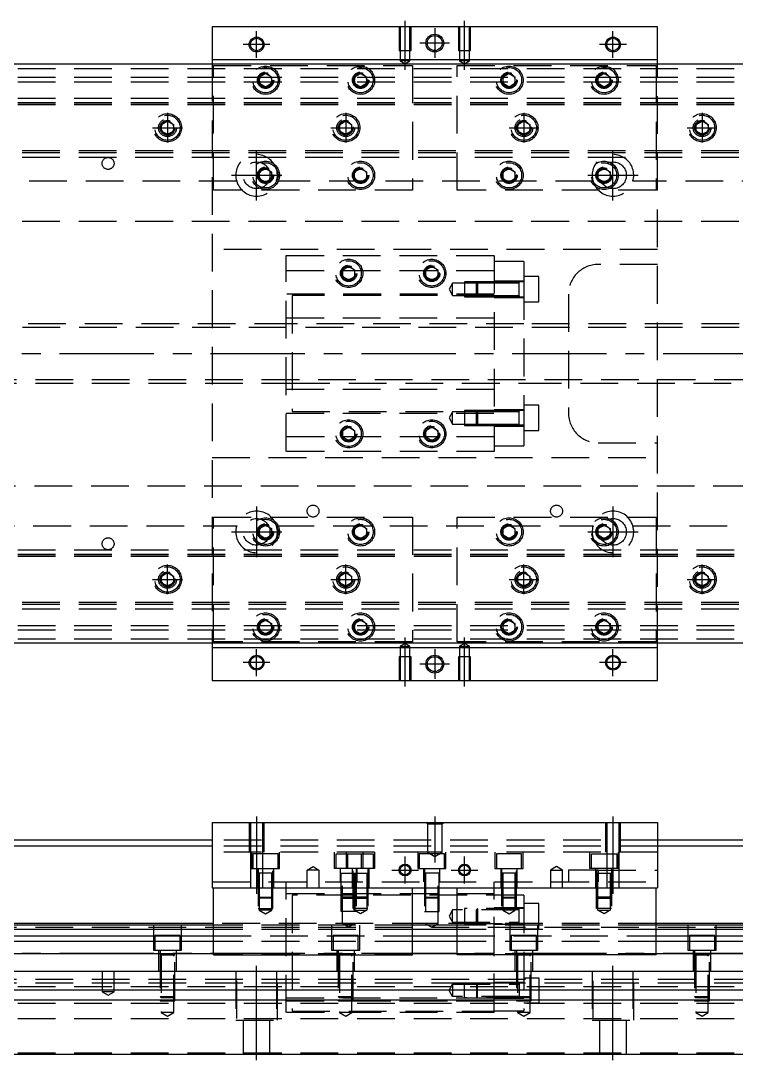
# Model space of a CAD drawing. Extents: x -13 to 930, y -265 to 112.
# Drawn here: x 227.6 to 468.5, y -237.8 to 112 of the extents above; entities that cross this region are included whole.
import ezdxf

# ---------------------------------------------------------------- set-up
doc = ezdxf.new("R2010")
doc.units = 0
doc.linetypes.add('CENTER', pattern=[50.8, 31.75, -6.35, 6.35, -6.35])
doc.linetypes.add('DASHED', pattern=[19.05, 12.7, -6.35])
doc.layers.get('0').update_dxf_attribs({"linetype": 'CONTINUOUS'})
doc.layers.add('CENTER', color=1, linetype='CENTER')

msp = doc.modelspace()

# ---------------------------------------------------------------- linework, layer by layer
at = {"color": 7, "linetype": 'CONTINUOUS'}
for p, q in [((442, 110), (292, 110)), ((292, 110), (292, 99)), ((442, 99), (442, 110)), ((292, 99), (442, 99)), ((292, 99), (292, 97.5)), ((442, 97.5), (442, 99)), ((3, 97.5), (731, 97.5)), ((731, -97.5), (3, -97.5)), ((292, -97.5), (292, -99)), ((442, -99), (442, -97.5)), ((442, -99), (292, -99)), ((292, -99), (292, -110)), ((442, -110), (442, -99)), ((292, -110), (442, -110)), ((292, -157.79), (292, -179.79)), ((292, -157.79), (442, -157.79)), ((442, -157.79), (442, -179.79)), ((292, -163.79), (3, -163.79)), ((731, -163.79), (442, -163.79)), ((292, -165.79), (11, -165.79)), ((723, -165.79), (442, -165.79)), ((292, -179.79), (442, -179.79)), ((292.5, -202.29), (292.5, -179.79)), ((359.5, -202.29), (359.5, -179.79)), ((374.5, -202.29), (374.5, -179.79)), ((441.5, -202.29), (441.5, -179.79)), ((292.5, -192.29), (17, -192.29)), ((292.5, -191.79), (45, -191.79)), ((374.5, -192.29), (359.5, -192.29)), ((660, -191.79), (441.5, -191.79)), ((717, -192.29), (441.5, -192.29)), ((292.5, -193.829608), (17, -193.829608)), ((374.5, -193.829608), (359.5, -193.829608)), ((717, -193.829608), (441.5, -193.829608)), ((17, -195.950392), (292.5, -195.950392)), ((292.5, -197.860532), (17, -197.860532)), ((359.5, -195.950392), (374.5, -195.950392)), ((374.5, -197.860532), (359.5, -197.860532)), ((441.5, -195.950392), (717, -195.950392)), ((717, -197.860532), (441.5, -197.860532)), ((292.5, -201.971934), (17, -201.971934)), ((292.5, -202.29), (359.5, -202.29)), ((374.5, -201.971934), (359.5, -201.971934)), ((441.5, -202.29), (374.5, -202.29)), ((717, -201.971934), (441.5, -201.971934)), ((17, -207.79), (717, -207.79)), ((17, -214.09), (717, -214.09)), ((17, -217.49), (717, -217.49)), ((17, -235.79), (717, -235.79))]:
    msp.add_line(p, q, dxfattribs=at)
at = {"color": 3, "linetype": 'DASHED'}
for p, q in [((355.000006, 110), (355.000006, 102)), ((355.35, 110), (355.35, 102)), ((358.65, 102), (358.65, 110)), ((358.999994, 102), (358.999994, 110)), ((375.000006, 110), (375.000006, 102)), ((375.35, 110), (375.35, 102)), ((378.65, 102), (378.65, 110)), ((378.999994, 102), (378.999994, 110)), ((355.000006, 102), (358.999994, 102)), ((355.35, 102), (355.35, 98.5)), ((358.65, 98.5), (358.65, 102)), ((375.000006, 102), (378.999994, 102)), ((375.35, 102), (375.35, 98.5)), ((378.65, 98.5), (378.65, 102)), ((358.65, 98.5), (355.35, 98.5)), ((355.35, 98.5), (357, 97.547372)), ((357, 97.547372), (358.65, 98.5)), ((378.65, 98.5), (375.35, 98.5)), ((375.35, 98.5), (377, 97.547372)), ((377, 97.547372), (378.65, 98.5)), ((17, 96), (717, 96)), ((292, 97.5), (292, -97.5)), ((292.5, 97), (359.5, 97)), ((292.5, 55), (292.5, 97)), ((359.5, 97), (359.5, 55)), ((374.5, 55), (374.5, 97)), ((374.5, 97), (441.5, 97)), ((441.5, 97), (441.5, 55)), ((442, -97.5), (442, 97.5)), ((17, 93), (717, 93)), ((17, 91.5), (717, 91.5)), ((307.5, 92), (307.512884, 92.253488)), ((308, 93.1547), (310, 94.309402)), ((308, 90.8453), (308, 93.1547)), ((310, 94.309402), (312, 93.1547)), ((312, 93.1547), (312, 90.8453)), ((340, 93.1547), (342, 94.309402)), ((340, 90.8453), (340, 93.1547)), ((342, 94.309402), (344, 93.1547)), ((344, 93.1547), (344, 90.8453)), ((344.483582, 92.286038), (344.5, 92)), ((390, 93.1547), (392, 94.309402)), ((390, 90.8453), (390, 93.1547)), ((392, 94.309402), (394, 93.1547)), ((394, 93.1547), (394, 90.8453)), ((394.483582, 92.286038), (394.5, 92)), ((422, 93.1547), (424, 94.309402)), ((422, 90.8453), (422, 93.1547)), ((424, 94.309402), (426, 93.1547)), ((426, 93.1547), (426, 90.8453)), ((426.483582, 92.286038), (426.5, 92)), ((310, 89.690598), (308, 90.8453)), ((312, 90.8453), (310, 89.690598)), ((342, 89.690598), (340, 90.8453)), ((344, 90.8453), (342, 89.690598)), ((392, 89.690598), (390, 90.8453)), ((394, 90.8453), (392, 89.690598)), ((424, 89.690598), (422, 90.8453)), ((426, 90.8453), (424, 89.690598)), ((17, 86), (717, 86)), ((17, 84.460392), (717, 84.460392)), ((17, 84.403994), (717, 84.403994)), ((17, 83.8), (717, 83.8)), ((275, 77.1547), (277, 78.309402)), ((275, 74.8453), (275, 77.1547)), ((277, 78.309402), (279, 77.1547)), ((279, 77.1547), (279, 74.8453)), ((335, 77.1547), (337, 78.309402)), ((335, 74.8453), (335, 77.1547)), ((337, 78.309402), (339, 77.1547)), ((339, 77.1547), (339, 74.8453)), ((395, 77.1547), (397, 78.309402)), ((395, 74.8453), (395, 77.1547)), ((397, 78.309402), (399, 77.1547)), ((399, 77.1547), (399, 74.8453)), ((455, 77.1547), (457, 78.309402)), ((455, 74.8453), (455, 77.1547)), ((457, 78.309402), (459, 77.1547)), ((459, 77.1547), (459, 74.8453)), ((274.5, 76), (274.534018, 76.411016)), ((277, 73.690598), (275, 74.8453)), ((279, 74.8453), (277, 73.690598)), ((337, 73.690598), (335, 74.8453)), ((339, 74.8453), (337, 73.690598)), ((339.483582, 76.286038), (339.5, 76)), ((397, 73.690598), (395, 74.8453)), ((399, 74.8453), (397, 73.690598)), ((399.483582, 76.286038), (399.5, 76)), ((454.5, 76), (454.534018, 76.411016)), ((457, 73.690598), (455, 74.8453)), ((459, 74.8453), (457, 73.690598)), ((717, 68.2), (17, 68.2)), ((717, 67.596006), (17, 67.596006)), ((717, 67.539608), (17, 67.539608)), ((717, 66), (17, 66)), ((308, 61.1547), (310, 62.309402)), ((308, 58.8453), (308, 61.1547)), ((310, 62.309402), (312, 61.1547)), ((312, 61.1547), (312, 58.8453)), ((312.483582, 60.286038), (312.5, 60)), ((339.5, 60), (339.518502, 60.303588)), ((340, 61.1547), (342, 62.309402)), ((340, 58.8453), (340, 61.1547)), ((342, 62.309402), (344, 61.1547)), ((344, 61.1547), (344, 58.8453)), ((390, 61.1547), (392, 62.309402)), ((390, 58.8453), (390, 61.1547)), ((392, 62.309402), (394, 61.1547)), ((394, 61.1547), (394, 58.8453)), ((394.483582, 60.286038), (394.5, 60)), ((421.5, 60), (421.512884, 60.253488)), ((422, 61.1547), (424, 62.309402)), ((422, 58.8453), (422, 61.1547)), ((424, 62.309402), (426, 61.1547)), ((426, 61.1547), (426, 58.8453)), ((300.291796, 58), (193.708204, 58)), ((310, 57.690598), (308, 58.8453)), ((312, 58.8453), (310, 57.690598)), ((420.291796, 58), (313.708204, 58)), ((342, 57.690598), (340, 58.8453)), ((344, 58.8453), (342, 57.690598)), ((392, 57.690598), (390, 58.8453)), ((394, 58.8453), (392, 57.690598)), ((424, 57.690598), (422, 58.8453)), ((426, 58.8453), (424, 57.690598)), ((540.291796, 58), (433.708204, 58)), ((359.5, 55), (292.5, 55)), ((441.5, 55), (374.5, 55)), ((717, 44.5), (22.640312, 44.5)), ((442, 35), (292, 35)), ((317, 33), (387, 33)), ((317, -33), (317, 33)), ((387, 33), (387, -33)), ((317, 28), (387, 28)), ((336, 28.1547), (338, 29.309402)), ((336, 25.8453), (336, 28.1547)), ((338, 29.309402), (340, 28.1547)), ((340, 28.1547), (340, 25.8453)), ((364, 28.1547), (366, 29.309402)), ((364, 25.8453), (364, 28.1547)), ((366, 29.309402), (368, 28.1547)), ((368, 28.1547), (368, 25.8453)), ((397, 31), (387, 31)), ((397, 31), (397, 24.098756)), ((442, 30), (422, 30)), ((335.5, 27), (335.518502, 27.303588)), ((338, 24.690598), (336, 25.8453)), ((340, 25.8453), (338, 24.690598)), ((366, 24.690598), (364, 25.8453)), ((368, 25.8453), (366, 24.690598)), ((368.483582, 27.286038), (368.5, 27)), ((402, 25.900636), (397, 25.900636)), ((402, 17.400636), (402, 25.900636)), ((373, 23.750636), (371.787564, 21.650636)), ((371.787564, 21.650636), (373, 19.550636)), ((373, 19.550636), (373, 23.750636)), ((377, 23.750636), (373, 23.750636)), ((377, 24.15063), (377, 19.15064)), ((381.39998, 24.15063), (377, 24.15063)), ((380.99998, 23.750636), (377, 23.750636)), ((381.4, 24.150636), (381, 23.750636)), ((381, 19.550636), (381, 23.750636)), ((387, 23.750636), (381, 23.750636)), ((387, 23.750636), (381, 23.750636)), ((381.4, 24.150636), (381.4, 19.150636)), ((387, 24.150636), (381.4, 24.150636)), ((387, 24.15063), (381.4, 24.15063)), ((397, 24.400636), (387, 24.400636)), ((397, 24.098756), (387, 24.098756)), ((395.405, 24.150636), (387.00002, 24.150636)), ((395.4, 23.750636), (387.00002, 23.750636)), ((397, 24.150636), (395.395, 24.150636)), ((395.4, 19.15063), (395.4, 24.15064)), ((395.4, 19.15063), (395.4, 24.15064)), ((395.4, 23.893236), (395.4, 24.150636)), ((395.4, 24.150636), (395.4, 23.893186)), ((397, 24.098756), (397, -24.098756)), ((387, 20), (317, 20)), ((319, 19.5), (319, -19.5)), ((387, 19.5), (319, 19.5)), ((373, 19.550636), (377, 19.550636)), ((377, 19.550636), (380.99998, 19.550636)), ((377, 19.15064), (381.39998, 19.15064)), ((381, 19.550636), (387, 19.550636)), ((381, 19.550636), (381.4, 19.150636)), ((381, 19.550636), (387, 19.550636)), ((381.4, 19.15064), (387, 19.15064)), ((381.4, 19.150636), (387, 19.150636)), ((387, 18.900636), (397, 18.900636)), ((387.00002, 19.550636), (395.4, 19.550636)), ((387.00002, 19.150636), (395.405, 19.150636)), ((395.395, 19.150636), (397, 19.150636)), ((395.4, 19.408102), (395.4, 19.150636)), ((395.4, 19.150636), (395.4, 19.408084)), ((412, 20), (412, -20)), ((397, 17.400636), (402, 17.400636)), ((317, 12), (387, 12)), ((318.99998, 10), (42, 10)), ((660, 8.75), (42, 8.75)), ((397, 10), (319, 10)), ((397, 10), (319, 10)), ((397, 9.999994), (319, 9.999994)), ((660.005, 10), (397.00002, 10)), ((42, -8.75), (660, -8.75)), ((42, -10), (318.99998, -10)), ((319, -9.999994), (397, -9.999994)), ((319, -10), (397, -10)), ((319, -10), (397, -10)), ((397.00002, -10), (660.005, -10)), ((317, -12), (387, -12)), ((402, -17.400636), (397, -17.400636)), ((402, -25.900636), (402, -17.400636)), ((317, -20), (387, -20)), ((319, -19.5), (387, -19.5)), ((373, -19.550636), (371.787564, -21.650636)), ((373, -23.750636), (373, -19.550636)), ((377, -19.550636), (373, -19.550636)), ((377, -19.15064), (377, -24.15063)), ((381.39998, -19.15064), (377, -19.15064)), ((380.99998, -19.550636), (377, -19.550636)), ((381.4, -19.150636), (381, -19.550636)), ((381, -23.750636), (381, -19.550636)), ((387, -19.550636), (381, -19.550636)), ((387, -19.550636), (381, -19.550636)), ((381.4, -19.150636), (381.4, -24.150636)), ((387, -19.150636), (381.4, -19.150636)), ((387, -19.15064), (381.4, -19.15064)), ((397, -18.900636), (387, -18.900636)), ((395.405, -19.150636), (387.00002, -19.150636)), ((395.4, -19.550636), (387.00002, -19.550636)), ((397, -19.150636), (395.395, -19.150636)), ((395.4, -24.15064), (395.4, -19.15063)), ((395.4, -24.15064), (395.4, -19.15063)), ((395.4, -19.550636), (395.4, -19.15063)), ((395.4, -19.408034), (395.4, -19.150636)), ((395.4, -19.150636), (395.4, -19.408084)), ((371.787564, -21.650636), (373, -23.750636)), ((373, -23.750636), (377, -23.750636)), ((377, -23.750636), (380.99998, -23.750636)), ((377, -24.15063), (381.39998, -24.15063)), ((381, -23.750636), (387, -23.750636)), ((381, -23.750636), (381.4, -24.150636)), ((381, -23.750636), (387, -23.750636)), ((381.4, -24.15063), (387, -24.15063)), ((381.4, -24.150636), (387, -24.150636)), ((397, -24.098756), (387, -24.098756)), ((387, -24.400636), (397, -24.400636)), ((387.00002, -23.750636), (395.4, -23.750636)), ((387.00002, -24.150636), (395.405, -24.150636)), ((395.395, -24.150636), (397, -24.150636)), ((395.4, -24.15064), (395.4, -23.750636)), ((395.4, -23.893168), (395.4, -24.150636)), ((395.4, -24.150636), (395.4, -23.893186)), ((397, -24.098756), (397, -31)), ((335.5, -27), (335.518502, -26.696412)), ((336, -25.8453), (338, -24.690598)), ((336, -28.1547), (336, -25.8453)), ((338, -24.690598), (340, -25.8453)), ((340, -25.8453), (340, -28.1547)), ((364, -25.8453), (366, -24.690598)), ((364, -28.1547), (364, -25.8453)), ((366, -24.690598), (368, -25.8453)), ((368, -25.8453), (368, -28.1547)), ((368.483582, -26.713962), (368.5, -27)), ((397, -25.900636), (402, -25.900636)), ((387, -28), (317, -28)), ((338, -29.309402), (336, -28.1547)), ((340, -28.1547), (338, -29.309402)), ((366, -29.309402), (364, -28.1547)), ((368, -28.1547), (366, -29.309402)), ((387, -31), (397, -31)), ((422, -30), (442, -30)), ((387, -33), (317, -33)), ((292, -35), (442, -35)), ((22.640312, -44.5), (717, -44.5)), ((292.5, -97), (292.5, -55)), ((292.5, -55), (359.5, -55)), ((359.5, -55), (359.5, -97)), ((374.5, -55), (441.5, -55)), ((374.5, -97), (374.5, -55)), ((441.5, -55), (441.5, -97)), ((193.708204, -58), (300.291796, -58)), ((308, -58.8453), (310, -57.690598)), ((308, -61.1547), (308, -58.8453)), ((310, -57.690598), (312, -58.8453)), ((312, -58.8453), (312, -61.1547)), ((313.708204, -58), (420.291796, -58)), ((340, -58.8453), (342, -57.690598)), ((340, -61.1547), (340, -58.8453)), ((342, -57.690598), (344, -58.8453)), ((344, -58.8453), (344, -61.1547)), ((390, -58.8453), (392, -57.690598)), ((390, -61.1547), (390, -58.8453)), ((392, -57.690598), (394, -58.8453)), ((394, -58.8453), (394, -61.1547)), ((422, -58.8453), (424, -57.690598)), ((422, -61.1547), (422, -58.8453)), ((424, -57.690598), (426, -58.8453)), ((426, -58.8453), (426, -61.1547)), ((433.708204, -58), (540.291796, -58)), ((310, -62.309402), (308, -61.1547)), ((312, -61.1547), (310, -62.309402)), ((312.483582, -59.713962), (312.5, -60)), ((339.5, -60), (339.512884, -59.746512)), ((342, -62.309402), (340, -61.1547)), ((344, -61.1547), (342, -62.309402)), ((392, -62.309402), (390, -61.1547)), ((394, -61.1547), (392, -62.309402)), ((394.483582, -59.713962), (394.5, -60)), ((421.5, -60), (421.512884, -59.746512)), ((424, -62.309402), (422, -61.1547)), ((426, -61.1547), (424, -62.309402)), ((17, -66), (717, -66)), ((17, -67.539608), (717, -67.539608)), ((17, -67.596006), (717, -67.596006)), ((17, -68.2), (717, -68.2)), ((275, -74.8453), (277, -73.690598)), ((275, -77.1547), (275, -74.8453)), ((277, -73.690598), (279, -74.8453)), ((279, -74.8453), (279, -77.1547)), ((279.483582, -75.713962), (279.5, -76)), ((334.5, -76), (334.534018, -75.588984)), ((335, -74.8453), (337, -73.690598)), ((335, -77.1547), (335, -74.8453)), ((337, -73.690598), (339, -74.8453)), ((339, -74.8453), (339, -77.1547)), ((395, -74.8453), (397, -73.690598)), ((395, -77.1547), (395, -74.8453)), ((397, -73.690598), (399, -74.8453)), ((399, -74.8453), (399, -77.1547)), ((399.483582, -75.713962), (399.5, -76)), ((455, -74.8453), (457, -73.690598)), ((455, -77.1547), (455, -74.8453)), ((457, -73.690598), (459, -74.8453)), ((459, -74.8453), (459, -77.1547)), ((459.483582, -75.713962), (459.5, -76)), ((277, -78.309402), (275, -77.1547)), ((279, -77.1547), (277, -78.309402)), ((337, -78.309402), (335, -77.1547)), ((339, -77.1547), (337, -78.309402)), ((397, -78.309402), (395, -77.1547)), ((399, -77.1547), (397, -78.309402)), ((457, -78.309402), (455, -77.1547)), ((459, -77.1547), (457, -78.309402)), ((717, -83.8), (17, -83.8)), ((717, -84.403994), (17, -84.403994)), ((717, -84.460392), (17, -84.460392)), ((717, -86), (17, -86)), ((308, -90.8453), (310, -89.690598)), ((308, -93.1547), (308, -90.8453)), ((310, -89.690598), (312, -90.8453)), ((312, -90.8453), (312, -93.1547)), ((340, -90.8453), (342, -89.690598)), ((340, -93.1547), (340, -90.8453)), ((342, -89.690598), (344, -90.8453)), ((344, -90.8453), (344, -93.1547)), ((390, -90.8453), (392, -89.690598)), ((390, -93.1547), (390, -90.8453)), ((392, -89.690598), (394, -90.8453)), ((394, -90.8453), (394, -93.1547)), ((422, -90.8453), (424, -89.690598)), ((422, -93.1547), (422, -90.8453)), ((424, -89.690598), (426, -90.8453)), ((426, -90.8453), (426, -93.1547)), ((17, -91.5), (717, -91.5)), ((17, -93), (717, -93)), ((310, -94.309402), (308, -93.1547)), ((312, -93.1547), (310, -94.309402)), ((312.483582, -91.713962), (312.5, -92)), ((339.5, -92), (339.518502, -91.696412)), ((342, -94.309402), (340, -93.1547)), ((344, -93.1547), (342, -94.309402)), ((389.5, -92), (389.518502, -91.696412)), ((392, -94.309402), (390, -93.1547)), ((394, -93.1547), (392, -94.309402)), ((421.5, -92), (421.512884, -91.746512)), ((424, -94.309402), (422, -93.1547)), ((426, -93.1547), (424, -94.309402)), ((17, -96), (717, -96)), ((359.5, -97), (292.5, -97)), ((357, -97.547372), (355.35, -98.5)), ((358.65, -98.5), (357, -97.547372)), ((441.5, -97), (374.5, -97)), ((377, -97.547372), (375.35, -98.5)), ((378.65, -98.5), (377, -97.547372)), ((355.35, -98.5), (358.65, -98.5)), ((355.35, -98.5), (355.35, -102)), ((358.65, -102), (358.65, -98.5)), ((375.35, -98.5), (378.65, -98.5)), ((375.35, -98.5), (375.35, -102)), ((378.65, -102), (378.65, -98.5)), ((358.999994, -102), (355.000006, -102)), ((355.000006, -102), (355.000006, -110)), ((355.35, -102), (355.35, -110)), ((358.65, -110), (358.65, -102)), ((358.999994, -110), (358.999994, -102)), ((378.999994, -102), (375.000006, -102)), ((375.000006, -102), (375.000006, -110)), ((375.35, -102), (375.35, -110)), ((378.65, -110), (378.65, -102)), ((378.999994, -110), (378.999994, -102)), ((304.500006, -157.79), (304.500006, -167.79)), ((304.9, -157.79), (304.9, -167.79)), ((309.1, -167.79), (309.1, -157.79)), ((309.499994, -167.79), (309.499994, -157.79)), ((364.5, -158.29), (364, -157.79)), ((364.5, -158.29), (364.5, -167.79)), ((364.5, -158.29), (369.5, -158.29)), ((369.5, -158.29), (370, -157.79)), ((369.5, -167.79), (369.5, -158.29)), ((424.500006, -157.79), (424.500006, -167.79)), ((424.9, -157.79), (424.9, -167.79)), ((429.1, -167.79), (429.1, -157.79)), ((429.499994, -167.79), (429.499994, -157.79)), ((442, -163.79), (292, -163.79)), ((442, -165.79), (292, -165.79)), ((442, -167.79), (292, -167.79)), ((304.9, -167.79), (304.9, -179.79)), ((305.25, -167.79), (305.25, -173.29)), ((309.1, -179.79), (309.1, -167.79)), ((314.75, -173.29), (314.75, -167.79)), ((333.25, -173.29), (333.25, -167.79)), ((337.25, -173.29), (337.25, -167.79)), ((342.75, -167.79), (342.75, -173.29)), ((346.75, -167.79), (346.75, -173.29)), ((361.25, -167.79), (361.25, -173.29)), ((369.5, -167.79), (364.5, -167.79)), ((364.5, -167.79), (367, -169.233376)), ((367, -169.233376), (369.5, -167.79)), ((370.75, -173.29), (370.75, -167.79)), ((387.25, -167.79), (387.25, -173.29)), ((396.75, -173.29), (396.75, -167.79)), ((419.25, -173.29), (419.25, -167.79)), ((424.9, -167.79), (424.9, -179.79)), ((428.75, -167.79), (428.75, -173.29)), ((429.1, -179.79), (429.1, -167.79)), ((314.25, -168.29), (305.75, -168.29)), ((305.75, -168.29), (305.75, -173.29)), ((314.25, -173.29), (314.25, -168.29)), ((333.75, -168.29), (342.25, -168.29)), ((333.75, -173.29), (333.75, -168.29)), ((337.75, -168.29), (346.25, -168.29)), ((337.75, -173.29), (337.75, -168.29)), ((342.25, -168.29), (342.25, -173.29)), ((346.25, -168.29), (346.25, -173.29)), ((370.25, -168.29), (361.75, -168.29)), ((361.75, -168.29), (361.75, -173.29)), ((370.25, -173.29), (370.25, -168.29)), ((396.25, -168.29), (387.75, -168.29)), ((387.75, -168.29), (387.75, -173.29)), ((396.25, -173.29), (396.25, -168.29)), ((419.75, -168.29), (428.25, -168.29)), ((419.75, -173.29), (419.75, -168.29)), ((428.25, -168.29), (428.25, -173.29)), ((305.25, -173.29), (314.75, -173.29)), ((307.25, -173.29), (307.25, -179.79)), ((312.500006, -174.89), (307.499994, -174.89)), ((307.500006, -173.29), (307.500006, -186.79)), ((307.9, -174.89), (307.9, -187.29)), ((312.1, -187.29), (312.1, -174.89)), ((312.499994, -186.79), (312.499994, -173.29)), ((312.75, -179.79), (312.75, -173.29)), ((324, -173.79), (326, -172.6353)), ((326, -173.79), (324, -173.79)), ((324, -179.79), (324, -173.79)), ((326, -172.6353), (328, -173.79)), ((328, -173.79), (326, -173.79)), ((328, -173.79), (328, -179.79)), ((342.75, -173.29), (333.25, -173.29)), ((335.25, -177.79), (335.25, -173.29)), ((335.499994, -174.89), (340.500006, -174.89)), ((335.500006, -187.79), (335.500006, -173.29)), ((335.9, -191.79), (335.9, -174.89)), ((346.75, -173.29), (337.25, -173.29)), ((339.25, -179.79), (339.25, -173.29)), ((339.499994, -174.89), (344.500006, -174.89)), ((339.500006, -186.79), (339.500006, -173.29)), ((339.9, -187.29), (339.9, -174.89)), ((340.1, -174.89), (340.1, -191.79)), ((340.499994, -173.29), (340.499994, -187.79)), ((340.75, -173.29), (340.75, -177.79)), ((344.1, -174.89), (344.1, -187.29)), ((344.499994, -173.29), (344.499994, -186.79)), ((344.75, -173.29), (344.75, -179.79)), ((361.25, -173.29), (370.75, -173.29)), ((363.25, -173.29), (363.25, -177.79)), ((368.500006, -174.89), (363.499994, -174.89)), ((363.500006, -173.29), (363.500006, -187.79)), ((363.9, -174.89), (363.9, -191.79)), ((368.1, -191.79), (368.1, -174.89)), ((368.499994, -187.79), (368.499994, -173.29)), ((368.75, -177.79), (368.75, -173.29)), ((387.25, -173.29), (396.75, -173.29)), ((389.25, -173.29), (389.25, -179.79)), ((394.500006, -174.89), (389.499994, -174.89)), ((389.500006, -173.29), (389.500006, -186.79)), ((389.9, -174.89), (389.9, -187.29)), ((394.1, -187.29), (394.1, -174.89)), ((394.499994, -186.79), (394.499994, -173.29)), ((394.75, -179.79), (394.75, -173.29)), ((408, -172.6353), (406, -173.79)), ((406, -173.79), (408, -173.79)), ((406, -173.79), (406, -179.79)), ((410, -173.79), (408, -172.6353)), ((408, -173.79), (410, -173.79)), ((410, -179.79), (410, -173.79)), ((412, -173.79), (412, -177.79)), ((422, -173.79), (412, -173.79)), ((428.75, -173.29), (419.25, -173.29)), ((421.25, -179.79), (421.25, -173.29)), ((421.499994, -174.89), (426.500006, -174.89)), ((421.500006, -186.79), (421.500006, -173.29)), ((421.9, -187.29), (421.9, -174.89)), ((422, -173.79), (442, -173.79)), ((422, -177.79), (422, -173.79)), ((422, -173.79), (422, -177.79)), ((426.1, -174.89), (426.1, -187.29)), ((426.499994, -173.29), (426.499994, -186.79)), ((426.75, -173.29), (426.75, -179.79)), ((292, -177.79), (442, -177.79)), ((317, -179.79), (317, -177.79)), ((387, -179.79), (387, -177.79)), ((317, -221.79), (317, -179.79)), ((387, -181.79), (317, -181.79)), ((387, -221.79), (387, -179.79)), ((307.5, -182.89), (312.5, -182.89)), ((307.5, -182.89), (307.9, -183.29)), ((312.1, -183.29), (307.9, -183.29)), ((312.1, -183.29), (312.5, -182.89)), ((397, -182.29), (319, -182.29)), ((319, -182.29), (319, -221.29)), ((340.5, -182.89), (335.5, -182.89)), ((335.9, -183.29), (335.5, -182.89)), ((335.9, -183.29), (340.1, -183.29)), ((344.5, -182.89), (339.5, -182.89)), ((339.9, -183.29), (339.5, -182.89)), ((339.9, -183.29), (344.1, -183.29)), ((340.5, -182.89), (340.1, -183.29)), ((344.5, -182.89), (344.1, -183.29)), ((363.5, -182.89), (368.5, -182.89)), ((363.5, -182.89), (363.9, -183.29)), ((368.1, -183.29), (363.9, -183.29)), ((368.1, -183.29), (368.5, -182.89)), ((387, -221.29), (387, -182.29)), ((389.5, -182.89), (394.5, -182.89)), ((389.5, -182.89), (389.9, -183.29)), ((394.1, -183.29), (389.9, -183.29)), ((394.1, -183.29), (394.5, -182.89)), ((397, -182.29), (397, -221.29)), ((402, -185.04), (397, -185.04)), ((402, -193.54), (402, -185.04)), ((426.5, -182.89), (421.5, -182.89)), ((421.9, -183.29), (421.5, -182.89)), ((421.9, -183.29), (426.1, -183.29)), ((426.5, -182.89), (426.1, -183.29)), ((307.500006, -186.79), (312.499994, -186.79)), ((312.1, -187.29), (307.9, -187.29)), ((307.9, -187.29), (310, -188.502436)), ((310, -188.502436), (312.1, -187.29)), ((340.499994, -187.79), (335.500006, -187.79)), ((344.499994, -186.79), (339.500006, -186.79)), ((339.9, -187.29), (344.1, -187.29)), ((342, -188.502436), (339.9, -187.29)), ((344.1, -187.29), (342, -188.502436)), ((363.500006, -187.79), (368.499994, -187.79)), ((373, -187.19), (371.787564, -189.29)), ((373, -191.39), (373, -187.19)), ((395.4, -187.19), (373, -187.19)), ((377, -186.790006), (377, -191.789994)), ((397, -186.790006), (377, -186.790006)), ((381.4, -186.79), (381, -187.19)), ((381, -191.39), (381, -187.19)), ((381.4, -186.79), (381.4, -191.79)), ((397, -186.54), (387, -186.54)), ((389.500006, -186.79), (394.499994, -186.79)), ((394.1, -187.29), (389.9, -187.29)), ((389.9, -187.29), (392, -188.502436)), ((392, -188.502436), (394.1, -187.29)), ((395.4, -191.790006), (395.4, -186.789994)), ((426.499994, -186.79), (421.500006, -186.79)), ((421.9, -187.29), (426.1, -187.29)), ((424, -188.502436), (421.9, -187.29)), ((426.1, -187.29), (424, -188.502436)), ((272.25, -192.29), (272.25, -200.79)), ((281.75, -200.79), (281.75, -192.29)), ((441.5, -191.79), (292.5, -191.79)), ((359.5, -192.29), (292.5, -192.29)), ((332.25, -192.29), (332.25, -200.79)), ((335.9, -191.79), (340.1, -191.79)), ((338, -193.002436), (335.9, -191.79)), ((340.1, -191.79), (338, -193.002436)), ((341.75, -200.79), (341.75, -192.29)), ((368.1, -191.79), (363.9, -191.79)), ((363.9, -191.79), (366, -193.002436)), ((366, -193.002436), (368.1, -191.79)), ((371.787564, -189.29), (373, -191.39)), ((373, -191.39), (395.4, -191.39)), ((441.5, -192.29), (374.5, -192.29)), ((377, -191.789994), (397, -191.789994)), ((381, -191.39), (381.4, -191.79)), ((387, -192.04), (397, -192.04)), ((392.25, -192.29), (392.25, -200.79)), ((401.75, -200.79), (401.75, -192.29)), ((452.25, -192.29), (452.25, -200.79)), ((461.75, -200.79), (461.75, -192.29)), ((42, -193.04), (660, -193.04)), ((281.25, -195.79), (272.75, -195.79)), ((272.75, -195.79), (272.75, -200.79)), ((281.25, -200.79), (281.25, -195.79)), ((359.5, -193.829608), (292.5, -193.829608)), ((341.25, -195.79), (332.75, -195.79)), ((332.75, -195.79), (332.75, -200.79)), ((341.25, -200.79), (341.25, -195.79)), ((441.5, -193.829608), (374.5, -193.829608)), ((401.25, -195.79), (392.75, -195.79)), ((392.75, -195.79), (392.75, -200.79)), ((397, -193.54), (402, -193.54)), ((401.25, -200.79), (401.25, -195.79)), ((461.25, -195.79), (452.75, -195.79)), ((452.75, -195.79), (452.75, -200.79)), ((461.25, -200.79), (461.25, -195.79)), ((292.5, -195.950392), (359.5, -195.950392)), ((359.5, -197.860532), (292.5, -197.860532)), ((374.5, -195.950392), (441.5, -195.950392)), ((441.5, -197.860532), (374.5, -197.860532)), ((272.25, -200.79), (281.75, -200.79)), ((274, -200.79), (274, -207.79)), ((279.500006, -202.39), (274.499994, -202.39)), ((274.500006, -200.79), (274.500006, -217.49)), ((274.9, -202.39), (274.9, -221.79)), ((279.1, -221.79), (279.1, -202.39)), ((279.499994, -217.49), (279.499994, -200.79)), ((280, -207.79), (280, -200.79)), ((359.5, -201.971934), (292.5, -201.971934)), ((332.25, -200.79), (341.75, -200.79)), ((334, -200.79), (334, -207.79)), ((339.500006, -202.39), (334.499994, -202.39)), ((334.500006, -200.79), (334.500006, -217.49)), ((334.9, -202.39), (334.9, -221.79)), ((339.1, -221.79), (339.1, -202.39)), ((339.499994, -217.49), (339.499994, -200.79)), ((340, -207.79), (340, -200.79)), ((441.5, -201.971934), (374.5, -201.971934)), ((392.25, -200.79), (401.75, -200.79)), ((394, -200.79), (394, -207.79)), ((399.500006, -202.39), (394.499994, -202.39)), ((394.500006, -200.79), (394.500006, -217.49)), ((394.9, -202.39), (394.9, -221.79)), ((399.1, -221.79), (399.1, -202.39)), ((399.499994, -217.49), (399.499994, -200.79)), ((400, -207.79), (400, -200.79)), ((452.25, -200.79), (461.75, -200.79)), ((454, -200.79), (454, -207.79)), ((459.500006, -202.39), (454.499994, -202.39)), ((454.500006, -200.79), (454.500006, -217.49)), ((454.9, -202.39), (454.9, -221.79)), ((459.1, -221.79), (459.1, -202.39)), ((459.499994, -217.49), (459.499994, -200.79)), ((460, -207.79), (460, -200.79)), ((255, -207.79), (255, -214.79)), ((259, -214.79), (259, -207.79)), ((300, -207.79), (300, -224.29)), ((300.291796, -223.79), (300.291796, -207.79)), ((313.708204, -207.79), (313.708204, -223.79)), ((314, -224.29), (314, -207.79)), ((420, -207.79), (420, -224.29)), ((420.291796, -223.79), (420.291796, -207.79)), ((433.708204, -207.79), (433.708204, -223.79)), ((434, -224.29), (434, -207.79)), ((17, -212.94), (717, -212.94)), ((42, -210.54), (660, -210.54)), ((42, -211.79), (660, -211.79)), ((371.787564, -214.29), (373, -212.19)), ((373, -212.19), (373, -216.39)), ((373, -212.19), (395.4, -212.19)), ((377, -216.789994), (377, -211.790006)), ((377, -211.790006), (397, -211.790006)), ((381, -212.19), (381.4, -211.79)), ((381, -212.19), (381, -216.39)), ((381.4, -216.79), (381.4, -211.79)), ((387, -211.54), (397, -211.54)), ((395.4, -211.789994), (395.4, -216.790006)), ((397, -210.04), (402, -210.04)), ((402, -210.04), (402, -218.54)), ((259, -214.79), (255, -214.79)), ((255, -214.79), (257, -215.9447)), ((257, -215.9447), (259, -214.79)), ((274.5, -216.39), (279.5, -216.39)), ((274.5, -216.39), (274.9, -216.79)), ((279.1, -216.79), (274.9, -216.79)), ((279.1, -216.79), (279.5, -216.39)), ((317, -216.79), (387, -216.79)), ((334.5, -216.39), (339.5, -216.39)), ((334.5, -216.39), (334.9, -216.79)), ((339.1, -216.79), (334.9, -216.79)), ((339.1, -216.79), (339.5, -216.39)), ((373, -216.39), (371.787564, -214.29)), ((395.4, -216.39), (373, -216.39)), ((397, -216.789994), (377, -216.789994)), ((381.4, -216.79), (381, -216.39)), ((394.5, -216.39), (399.5, -216.39)), ((394.5, -216.39), (394.9, -216.79)), ((399.1, -216.79), (394.9, -216.79)), ((399.1, -216.79), (399.5, -216.39)), ((454.5, -216.39), (459.5, -216.39)), ((454.5, -216.39), (454.9, -216.79)), ((459.1, -216.79), (454.9, -216.79)), ((459.1, -216.79), (459.5, -216.39)), ((17, -218.64), (717, -218.64)), ((274.500006, -217.49), (274.500006, -217.79)), ((274.500006, -217.79), (279.499994, -217.79)), ((279.499994, -217.79), (279.499994, -217.49)), ((317, -217.79), (387, -217.79)), ((334.500006, -217.49), (334.500006, -217.79)), ((334.500006, -217.79), (339.499994, -217.79)), ((339.499994, -217.79), (339.499994, -217.49)), ((339.499994, -217.79), (387, -217.79)), ((397, -217.04), (387, -217.04)), ((394.500006, -217.49), (394.500006, -217.79)), ((394.500006, -217.79), (399.499994, -217.79)), ((402, -218.54), (397, -218.54)), ((399.499994, -217.79), (399.499994, -217.49)), ((454.500006, -217.49), (454.500006, -217.79)), ((454.500006, -217.79), (459.499994, -217.79)), ((459.499994, -217.79), (459.499994, -217.49)), ((17, -223.79), (717, -223.79)), ((279.1, -221.79), (274.9, -221.79)), ((274.9, -221.79), (277, -223.002436)), ((277, -223.002436), (279.1, -221.79)), ((387, -221.79), (317, -221.79)), ((319, -221.29), (387, -221.29)), ((339.1, -221.79), (334.9, -221.79)), ((334.9, -221.79), (337, -223.002436)), ((337, -223.002436), (339.1, -221.79)), ((397, -221.29), (387, -221.29)), ((399.1, -221.79), (394.9, -221.79)), ((394.9, -221.79), (397, -223.002436)), ((397, -223.002436), (399.1, -221.79)), ((459.1, -221.79), (454.9, -221.79)), ((454.9, -221.79), (457, -223.002436)), ((457, -223.002436), (459.1, -221.79)), ((300, -224.29), (314, -224.29)), ((302.5, -224.29), (302.5, -235.79)), ((311.5, -235.79), (311.5, -224.29)), ((420, -224.29), (434, -224.29)), ((422.5, -224.29), (422.5, -235.79)), ((431.5, -235.79), (431.5, -224.29)), ((17, -235.29), (717, -235.29))]:
    msp.add_line(p, q, dxfattribs=at)
at = {"color": 3, "linetype": 'CONTINUOUS'}
for centre, radius in [((307, 104), 2.5), ((427, 104), 2.5), ((307, -104), 2.5), ((427, -104), 2.5), ((357, -173.79), 2), ((377, -173.79), 2)]:
    msp.add_circle(centre, radius, dxfattribs=at)
at = {"color": 7, "linetype": 'CONTINUOUS'}
for centre, radius in [((307, 104), 2.1), ((367, 104.5), 3), ((367, 104.5), 2.5), ((427, 104), 2.1), ((307, -104), 2.1), ((367, -104.5), 3), ((367, -104.5), 2.5), ((427, -104), 2.1), ((357, -173.79), 1.65), ((377, -173.79), 1.65)]:
    msp.add_circle(centre, radius, dxfattribs=at)
at = {"color": 3, "linetype": 'DASHED'}
for centre, radius in [((310, 92), 4.75), ((310, 92), 4.25), ((310, 92), 2.75), ((310, 92), 2.5), ((342, 92), 4.75), ((342, 92), 4.25), ((342, 92), 2.75), ((342, 92), 2.5), ((392, 92), 4.75), ((392, 92), 4.25), ((392, 92), 2.75), ((392, 92), 2.5), ((424, 92), 4.75), ((424, 92), 4.25), ((424, 92), 2.75), ((424, 92), 2.5), ((277, 76), 4.75), ((337, 76), 4.75), ((397, 76), 4.75), ((457, 76), 4.75), ((277, 76), 4.25), ((277, 76), 3), ((277, 76), 2.5), ((277, 76), 2.1), ((337, 76), 4.25), ((337, 76), 3), ((337, 76), 2.5), ((337, 76), 2.1), ((397, 76), 4.25), ((397, 76), 3), ((397, 76), 2.5), ((397, 76), 2.1), ((457, 76), 4.25), ((457, 76), 3), ((457, 76), 2.5), ((457, 76), 2.1), ((257, 64), 2), ((307, 60), 4.5), ((310, 60), 4.75), ((310, 60), 4.25), ((342, 60), 4.75), ((342, 60), 4.25), ((392, 60), 4.75), ((392, 60), 4.25), ((424, 60), 4.75), ((424, 60), 4.25), ((427, 60), 4.5), ((310, 60), 2.75), ((310, 60), 2.5), ((310, 60), 2.1), ((342, 60), 2.75), ((342, 60), 2.5), ((342, 60), 2.1), ((392, 60), 2.75), ((392, 60), 2.5), ((392, 60), 2.1), ((424, 60), 2.75), ((424, 60), 2.5), ((424, 60), 2.1), ((338, 27), 4.75), ((366, 27), 4.75), ((338, 27), 4.25), ((338, 27), 2.75), ((338, 27), 2.5), ((338, 27), 2.1), ((366, 27), 4.25), ((366, 27), 2.75), ((366, 27), 2.5), ((366, 27), 2.1), ((338, -27), 4.75), ((338, -27), 4.25), ((338, -27), 2.75), ((366, -27), 4.75), ((366, -27), 4.25), ((366, -27), 2.75), ((338, -27), 2.5), ((338, -27), 2.1), ((366, -27), 2.5), ((366, -27), 2.1), ((326, -53), 2), ((408, -53), 2), ((307, -60), 4.5), ((310, -60), 4.75), ((310, -60), 4.25), ((342, -60), 4.75), ((342, -60), 4.25), ((392, -60), 4.75), ((392, -60), 4.25), ((424, -60), 4.75), ((424, -60), 4.25), ((427, -60), 4.5), ((310, -60), 2.75), ((310, -60), 2.5), ((310, -60), 2.1), ((342, -60), 2.75), ((342, -60), 2.5), ((342, -60), 2.1), ((392, -60), 2.75), ((392, -60), 2.5), ((392, -60), 2.1), ((424, -60), 2.75), ((424, -60), 2.5), ((424, -60), 2.1), ((257, -64), 2), ((277, -76), 4.75), ((277, -76), 4.25), ((277, -76), 3), ((337, -76), 4.75), ((337, -76), 4.25), ((337, -76), 3), ((397, -76), 4.75), ((397, -76), 4.25), ((397, -76), 3), ((457, -76), 4.75), ((457, -76), 4.25), ((457, -76), 3), ((277, -76), 2.5), ((277, -76), 2.1), ((337, -76), 2.5), ((337, -76), 2.1), ((397, -76), 2.5), ((397, -76), 2.1), ((457, -76), 2.5), ((457, -76), 2.1), ((310, -92), 4.75), ((342, -92), 4.75), ((392, -92), 4.75), ((424, -92), 4.75), ((310, -92), 4.25), ((310, -92), 2.75), ((310, -92), 2.5), ((342, -92), 4.25), ((342, -92), 2.75), ((342, -92), 2.5), ((392, -92), 4.25), ((392, -92), 2.75), ((392, -92), 2.5), ((424, -92), 4.25), ((424, -92), 2.75), ((424, -92), 2.5)]:
    msp.add_circle(centre, radius, dxfattribs=at)
for centre, radius, start, end in [((310, 92), 2.1, 162.24721, 180), ((310, 92), 2.1, 180, 197.75279), ((310, 92), 2.1, 137.75279, 162.24721), ((310, 92), 2.1, 197.75279, 222.24721), ((310, 92), 2.1, 102.24721, 137.75279), ((310, 92), 2.1, 77.75279, 102.24721), ((310, 92), 2.1, 42.24721, 77.75279), ((310, 92), 2.1, 17.75279, 42.24721), ((310, 92), 2.1, 317.75279, 342.24721), ((310, 92), 2.1, 342.24721, 17.75279), ((342, 92), 2.1, 162.24721, 180), ((342, 92), 2.1, 180, 197.75279), ((342, 92), 2.1, 137.75279, 162.24721), ((342, 92), 2.1, 197.75279, 222.24721), ((342, 92), 2.1, 102.24721, 137.75279), ((342, 92), 2.1, 77.75279, 102.24721), ((342, 92), 2.1, 42.24721, 77.75279), ((342, 92), 2.1, 17.75279, 42.24721), ((342, 92), 2.1, 317.75279, 342.24721), ((342, 92), 2.1, 342.24721, 17.75279), ((392, 92), 2.1, 162.24721, 180), ((392, 92), 2.1, 180, 197.75279), ((392, 92), 2.1, 137.75279, 162.24721), ((392, 92), 2.1, 197.75279, 222.24721), ((392, 92), 2.1, 102.24721, 137.75279), ((392, 92), 2.1, 77.75279, 102.24721), ((392, 92), 2.1, 42.24721, 77.75279), ((392, 92), 2.1, 17.75279, 42.24721), ((392, 92), 2.1, 317.75279, 342.24721), ((392, 92), 2.1, 342.24721, 17.75279), ((424, 92), 2.1, 162.24721, 180), ((424, 92), 2.1, 180, 197.75279), ((424, 92), 2.1, 137.75279, 162.24721), ((424, 92), 2.1, 197.75279, 222.24721), ((424, 92), 2.1, 102.24721, 137.75279), ((424, 92), 2.1, 77.75279, 102.24721), ((424, 92), 2.1, 42.24721, 77.75279), ((424, 92), 2.1, 17.75279, 42.24721), ((424, 92), 2.1, 317.75279, 342.24721), ((424, 92), 2.1, 342.24721, 17.75279), ((310, 92), 2.1, 222.24721, 257.75279), ((310, 92), 2.1, 257.75279, 282.24721), ((310, 92), 2.1, 282.24721, 317.75279), ((342, 92), 2.1, 222.24721, 257.75279), ((342, 92), 2.1, 257.75279, 282.24721), ((342, 92), 2.1, 282.24721, 317.75279), ((392, 92), 2.1, 222.24721, 257.75279), ((392, 92), 2.1, 257.75279, 282.24721), ((392, 92), 2.1, 282.24721, 317.75279), ((424, 92), 2.1, 222.24721, 257.75279), ((424, 92), 2.1, 257.75279, 282.24721), ((424, 92), 2.1, 282.24721, 317.75279), ((307, 60), 7, 343.39845, 196.60155), ((427, 60), 7, 343.39845, 196.60155), ((307, 60), 7, 196.60155, 343.39845), ((427, 60), 7, 196.60155, 343.39845), ((422, 20), 10, 90, 180), ((422, -20), 10, 180, 270), ((307, -60), 7, 16.60155, 163.39845), ((427, -60), 7, 16.60155, 163.39845), ((307, -60), 7, 163.39845, 16.60155), ((427, -60), 7, 163.39845, 16.60155), ((310, -92), 2.1, 137.75279, 162.24721), ((310, -92), 2.1, 102.24721, 137.75279), ((310, -92), 2.1, 77.75279, 102.24721), ((310, -92), 2.1, 42.24721, 77.75279), ((310, -92), 2.1, 17.75279, 42.24721), ((342, -92), 2.1, 137.75279, 162.24721), ((342, -92), 2.1, 102.24721, 137.75279), ((342, -92), 2.1, 77.75279, 102.24721), ((342, -92), 2.1, 42.24721, 77.75279), ((342, -92), 2.1, 17.75279, 42.24721), ((392, -92), 2.1, 137.75279, 162.24721), ((392, -92), 2.1, 102.24721, 137.75279), ((392, -92), 2.1, 77.75279, 102.24721), ((392, -92), 2.1, 42.24721, 77.75279), ((392, -92), 2.1, 17.75279, 42.24721), ((424, -92), 2.1, 137.75279, 162.24721), ((424, -92), 2.1, 102.24721, 137.75279), ((424, -92), 2.1, 77.75279, 102.24721), ((424, -92), 2.1, 42.24721, 77.75279), ((424, -92), 2.1, 17.75279, 42.24721), ((310, -92), 2.1, 162.24721, 180), ((310, -92), 2.1, 180, 197.75279), ((310, -92), 2.1, 197.75279, 222.24721), ((310, -92), 2.1, 222.24721, 257.75279), ((310, -92), 2.1, 257.75279, 282.24721), ((310, -92), 2.1, 282.24721, 317.75279), ((310, -92), 2.1, 317.75279, 342.24721), ((310, -92), 2.1, 342.24721, 17.75279), ((342, -92), 2.1, 162.24721, 180), ((342, -92), 2.1, 180, 197.75279), ((342, -92), 2.1, 197.75279, 222.24721), ((342, -92), 2.1, 222.24721, 257.75279), ((342, -92), 2.1, 257.75279, 282.24721), ((342, -92), 2.1, 282.24721, 317.75279), ((342, -92), 2.1, 317.75279, 342.24721), ((342, -92), 2.1, 342.24721, 17.75279), ((392, -92), 2.1, 162.24721, 180), ((392, -92), 2.1, 180, 197.75279), ((392, -92), 2.1, 197.75279, 222.24721), ((392, -92), 2.1, 222.24721, 257.75279), ((392, -92), 2.1, 257.75279, 282.24721), ((392, -92), 2.1, 282.24721, 317.75279), ((392, -92), 2.1, 317.75279, 342.24721), ((392, -92), 2.1, 342.24721, 17.75279), ((424, -92), 2.1, 162.24721, 180), ((424, -92), 2.1, 180, 197.75279), ((424, -92), 2.1, 197.75279, 222.24721), ((424, -92), 2.1, 222.24721, 257.75279), ((424, -92), 2.1, 257.75279, 282.24721), ((424, -92), 2.1, 282.24721, 317.75279), ((424, -92), 2.1, 317.75279, 342.24721), ((424, -92), 2.1, 342.24721, 17.75279)]:
    msp.add_arc(centre, radius, start, end, dxfattribs=at)
at = {"layer": 'CENTER', "color": 1, "linetype": 'CENTER'}
for p, q in [((357, 95.547372), (357, 112)), ((377, 95.547372), (377, 112)), ((307, 99.5), (307, 108.5)), ((367, 109.5), (367, 99.5)), ((427, 99.5), (427, 108.5)), ((311.5, 104), (302.5, 104)), ((372, 104.5), (362, 104.5)), ((431.5, 104), (422.5, 104)), ((277, 81), (277, 71)), ((337, 81), (337, 71)), ((397, 81), (397, 71)), ((457, 81), (457, 71)), ((272, 76), (282, 76)), ((332, 76), (342, 76)), ((392, 76), (402, 76)), ((452, 76), (462, 76)), ((307, 51.5), (307, 68.5)), ((427, 51.5), (427, 68.5)), ((298.5, 60), (315.5, 60)), ((418.5, 60), (435.5, 60)), ((-13.314543, 0), (787.016924, 0)), ((307, -51.5), (307, -68.5)), ((307, -51.5), (307, -68.5)), ((427, -51.5), (427, -68.5)), ((427, -51.5), (427, -68.5)), ((298.5, -60), (315.5, -60)), ((298.5, -60), (315.5, -60)), ((418.5, -60), (435.5, -60)), ((418.5, -60), (435.5, -60)), ((277, -81), (277, -71)), ((337, -81), (337, -71)), ((397, -81), (397, -71)), ((457, -81), (457, -71)), ((272, -76), (282, -76)), ((332, -76), (342, -76)), ((392, -76), (402, -76)), ((452, -76), (462, -76)), ((357, -112), (357, -95.547372)), ((377, -112), (377, -95.547372)), ((307, -108.5), (307, -99.5)), ((367, -99.5), (367, -109.5)), ((427, -108.5), (427, -99.5)), ((311.5, -104), (302.5, -104)), ((372, -104.5), (362, -104.5)), ((431.5, -104), (422.5, -104)), ((307, -155.808451), (307, -181.808451)), ((367, -155.808451), (367, -171.251827)), ((427, -155.808451), (427, -181.808451)), ((357, -178.29), (357, -169.29)), ((377, -178.29), (377, -169.29)), ((352.5, -173.79), (361.5, -173.79)), ((372.5, -173.79), (381.5, -173.79)), ((-13.314543, -201.79), (787.016924, -201.79)), ((307, -237.79), (307, -205.79)), ((427, -237.79), (427, -205.79))]:
    msp.add_line(p, q, dxfattribs=at)

doc.saveas('drawing.dxf')
